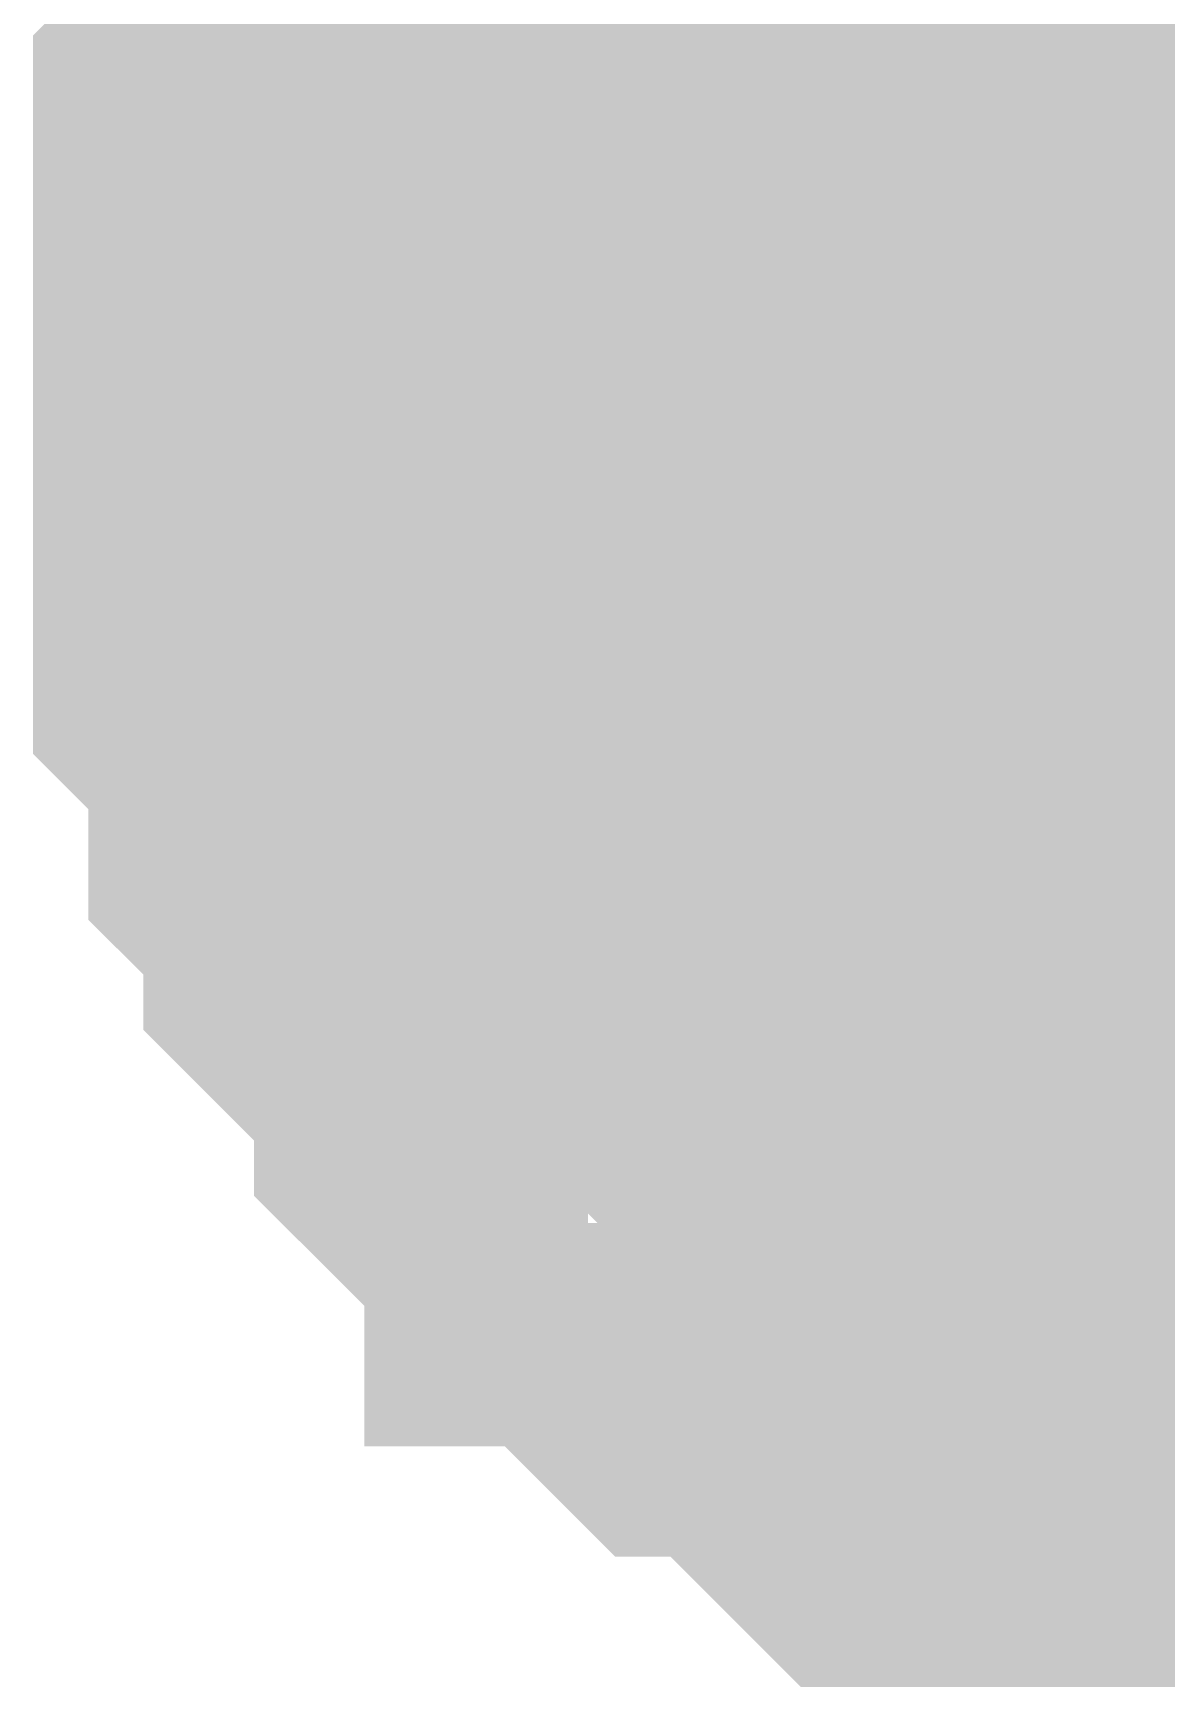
# Model space of a CAD drawing. Header units: inches. Extents: x 0 to 569, y 0 to 432.
# Drawn here: x 408.284 to 408.793, y 80.684 to 81.423 of the extents above; entities that cross this region are included whole.
import ezdxf

# ---------------------------------------------------------------- set-up
doc = ezdxf.new("R2010")
doc.units = ezdxf.units.IN
doc.layers.add('Sheet', color=255, linetype='Continuous')

msp = doc.modelspace()

# ---------------------------------------------------------------- linework, layer by layer
at = {"layer": 'Sheet'}
msp.add_lwpolyline([(408.686, 81.28, 0.508, 0.508, 1), (409.194, 81.28, 0.508, 0.508, 1)], format="xyseb", close=True, dxfattribs=at)
for points in [[(408.43398, 81.26016, 0.29972, 0.29972, 0), (408.43398, 81.28496, 0.29972, 0.29972, 0), (408.43398, 81.30977, 0.29972, 0.29972, 0), (408.43398, 81.33457, 0.29972, 0.29972, 0), (408.43398, 81.35938, 0.29972, 0.29972, 0), (408.45879, 81.38418, 0.29972, 0.29972, 0), (408.45879, 81.40898, 0.29972, 0.29972, 0), (408.45879, 81.43379, 0.29972, 0.29972, 0), (408.48359, 81.45859, 0.29972, 0.29972, 0), (408.48359, 81.4834, 0.29972, 0.29972, 0), (408.5084, 81.5082, 0.29972, 0.29972, 0), (408.5084, 81.53301, 0.29972, 0.29972, 0), (408.5332, 81.55781, 0.29972, 0.29972, 0), (408.5332, 81.58262, 0.29972, 0.29972, 0)], [(408.43398, 81.26016, 0.29972, 0.29972, 0), (408.43398, 81.28496, 0.29972, 0.29972, 0), (408.43398, 81.30977, 0.29972, 0.29972, 0), (408.43398, 81.33457, 0.29972, 0.29972, 0), (408.43398, 81.35938, 0.29972, 0.29972, 0), (408.45879, 81.38418, 0.29972, 0.29972, 0), (408.45879, 81.40898, 0.29972, 0.29972, 0), (408.45879, 81.43379, 0.29972, 0.29972, 0), (408.48359, 81.45859, 0.29972, 0.29972, 0), (408.48359, 81.4834, 0.29972, 0.29972, 0), (408.5084, 81.5082, 0.29972, 0.29972, 0), (408.5084, 81.53301, 0.29972, 0.29972, 0), (408.5332, 81.55781, 0.29972, 0.29972, 0), (408.5332, 81.58262, 0.29972, 0.29972, 0)], [(408.43398, 81.26016, 0.29972, 0.29972, 0), (408.43398, 81.28496, 0.29972, 0.29972, 0), (408.43398, 81.30977, 0.29972, 0.29972, 0), (408.43398, 81.33457, 0.29972, 0.29972, 0), (408.43398, 81.35938, 0.29972, 0.29972, 0), (408.45879, 81.38418, 0.29972, 0.29972, 0), (408.45879, 81.40898, 0.29972, 0.29972, 0), (408.45879, 81.43379, 0.29972, 0.29972, 0), (408.48359, 81.45859, 0.29972, 0.29972, 0), (408.48359, 81.4834, 0.29972, 0.29972, 0), (408.5084, 81.5082, 0.29972, 0.29972, 0), (408.5084, 81.53301, 0.29972, 0.29972, 0), (408.5332, 81.55781, 0.29972, 0.29972, 0), (408.5332, 81.58262, 0.29972, 0.29972, 0)], [(408.43398, 81.26016, 0.29972, 0.29972, 0), (408.43398, 81.28496, 0.29972, 0.29972, 0), (408.43398, 81.30977, 0.29972, 0.29972, 0), (408.43398, 81.33457, 0.29972, 0.29972, 0), (408.43398, 81.35938, 0.29972, 0.29972, 0), (408.45879, 81.38418, 0.29972, 0.29972, 0), (408.45879, 81.40898, 0.29972, 0.29972, 0), (408.45879, 81.43379, 0.29972, 0.29972, 0), (408.48359, 81.45859, 0.29972, 0.29972, 0), (408.48359, 81.4834, 0.29972, 0.29972, 0), (408.5084, 81.5082, 0.29972, 0.29972, 0), (408.5084, 81.53301, 0.29972, 0.29972, 0), (408.5332, 81.55781, 0.29972, 0.29972, 0), (408.5332, 81.58262, 0.29972, 0.29972, 0)], [(408.43398, 81.26016, 0.29972, 0.29972, 0), (408.43398, 81.28496, 0.29972, 0.29972, 0), (408.43398, 81.30977, 0.29972, 0.29972, 0), (408.43398, 81.33457, 0.29972, 0.29972, 0), (408.43398, 81.35938, 0.29972, 0.29972, 0), (408.45879, 81.38418, 0.29972, 0.29972, 0), (408.45879, 81.40898, 0.29972, 0.29972, 0), (408.45879, 81.43379, 0.29972, 0.29972, 0), (408.48359, 81.45859, 0.29972, 0.29972, 0), (408.48359, 81.4834, 0.29972, 0.29972, 0), (408.5084, 81.5082, 0.29972, 0.29972, 0), (408.5084, 81.53301, 0.29972, 0.29972, 0), (408.5332, 81.55781, 0.29972, 0.29972, 0), (408.5332, 81.58262, 0.29972, 0.29972, 0)], [(408.43398, 81.26016, 0.09906, 0.09906, 0), (408.43398, 81.28496, 0.09906, 0.09906, 0), (408.43398, 81.30977, 0.09906, 0.09906, 0), (408.43398, 81.33457, 0.09906, 0.09906, 0), (408.43398, 81.35938, 0.09906, 0.09906, 0), (408.45879, 81.38418, 0.09906, 0.09906, 0), (408.45879, 81.40898, 0.09906, 0.09906, 0), (408.45879, 81.43379, 0.09906, 0.09906, 0), (408.48359, 81.45859, 0.09906, 0.09906, 0), (408.48359, 81.4834, 0.09906, 0.09906, 0)], [(408.43398, 81.26016, 0.09906, 0.09906, 0), (408.43398, 81.28496, 0.09906, 0.09906, 0), (408.43398, 81.30977, 0.09906, 0.09906, 0), (408.43398, 81.33457, 0.09906, 0.09906, 0), (408.43398, 81.35938, 0.09906, 0.09906, 0), (408.45879, 81.38418, 0.09906, 0.09906, 0), (408.45879, 81.40898, 0.09906, 0.09906, 0), (408.45879, 81.43379, 0.09906, 0.09906, 0), (408.48359, 81.45859, 0.09906, 0.09906, 0), (408.48359, 81.4834, 0.09906, 0.09906, 0)], [(408.43398, 81.26016, 0.09906, 0.09906, 0), (408.43398, 81.28496, 0.09906, 0.09906, 0), (408.43398, 81.30977, 0.09906, 0.09906, 0), (408.43398, 81.33457, 0.09906, 0.09906, 0), (408.43398, 81.35938, 0.09906, 0.09906, 0), (408.45879, 81.38418, 0.09906, 0.09906, 0), (408.45879, 81.40898, 0.09906, 0.09906, 0), (408.45879, 81.43379, 0.09906, 0.09906, 0), (408.48359, 81.45859, 0.09906, 0.09906, 0), (408.48359, 81.4834, 0.09906, 0.09906, 0)], [(408.43398, 81.26016, 0.09906, 0.09906, 0), (408.43398, 81.28496, 0.09906, 0.09906, 0), (408.43398, 81.30977, 0.09906, 0.09906, 0), (408.43398, 81.33457, 0.09906, 0.09906, 0), (408.43398, 81.35938, 0.09906, 0.09906, 0), (408.45879, 81.38418, 0.09906, 0.09906, 0), (408.45879, 81.40898, 0.09906, 0.09906, 0), (408.45879, 81.43379, 0.09906, 0.09906, 0), (408.48359, 81.45859, 0.09906, 0.09906, 0), (408.48359, 81.4834, 0.09906, 0.09906, 0)], [(408.43398, 81.26016, 0.09906, 0.09906, 0), (408.43398, 81.28496, 0.09906, 0.09906, 0), (408.43398, 81.30977, 0.09906, 0.09906, 0), (408.43398, 81.33457, 0.09906, 0.09906, 0), (408.43398, 81.35938, 0.09906, 0.09906, 0), (408.45879, 81.38418, 0.09906, 0.09906, 0), (408.45879, 81.40898, 0.09906, 0.09906, 0), (408.45879, 81.43379, 0.09906, 0.09906, 0), (408.48359, 81.45859, 0.09906, 0.09906, 0), (408.48359, 81.4834, 0.09906, 0.09906, 0)], [(408.95488, 80.76406, 0.29972, 0.29972, 0), (408.93008, 80.76406, 0.29972, 0.29972, 0), (408.90527, 80.76406, 0.29972, 0.29972, 0), (408.88047, 80.76406, 0.29972, 0.29972, 0), (408.85566, 80.76406, 0.29972, 0.29972, 0), (408.83086, 80.78887, 0.29972, 0.29972, 0), (408.80605, 80.78887, 0.29972, 0.29972, 0), (408.78125, 80.78887, 0.29972, 0.29972, 0), (408.75645, 80.81367, 0.29972, 0.29972, 0), (408.73164, 80.81367, 0.29972, 0.29972, 0), (408.70684, 80.81367, 0.29972, 0.29972, 0), (408.68203, 80.83848, 0.29972, 0.29972, 0), (408.68203, 80.83848, 0.29972, 0.29972, 0), (408.65723, 80.86328, 0.29972, 0.29972, 0), (408.63242, 80.88809, 0.29972, 0.29972, 0), (408.60762, 80.88809, 0.29972, 0.29972, 0), (408.58281, 80.91289, 0.29972, 0.29972, 0), (408.58281, 80.9377, 0.29972, 0.29972, 0), (408.55801, 80.9377, 0.29972, 0.29972, 0), (408.5332, 80.9625, 0.29972, 0.29972, 0), (408.5332, 80.9873, 0.29972, 0.29972, 0), (408.5084, 81.01211, 0.29972, 0.29972, 0), (408.5084, 81.01211, 0.29972, 0.29972, 0), (408.48359, 81.03691, 0.29972, 0.29972, 0), (408.48359, 81.06172, 0.29972, 0.29972, 0), (408.45879, 81.08652, 0.29972, 0.29972, 0), (408.45879, 81.11133, 0.29972, 0.29972, 0), (408.45879, 81.13613, 0.29972, 0.29972, 0), (408.43398, 81.16094, 0.29972, 0.29972, 0), (408.43398, 81.18574, 0.29972, 0.29972, 0), (408.43398, 81.21055, 0.29972, 0.29972, 0), (408.43398, 81.23535, 0.29972, 0.29972, 0), (408.43398, 81.26016, 0.29972, 0.29972, 0)], [(408.43398, 81.26016, 0.29972, 0.29972, 0), (408.43398, 81.26016, 0.29972, 0.29972, 0)], [(408.95488, 80.76406, 0.29972, 0.29972, 0), (408.93008, 80.76406, 0.29972, 0.29972, 0), (408.90527, 80.76406, 0.29972, 0.29972, 0), (408.88047, 80.76406, 0.29972, 0.29972, 0), (408.85566, 80.76406, 0.29972, 0.29972, 0), (408.83086, 80.78887, 0.29972, 0.29972, 0), (408.80605, 80.78887, 0.29972, 0.29972, 0), (408.78125, 80.78887, 0.29972, 0.29972, 0), (408.75645, 80.81367, 0.29972, 0.29972, 0), (408.73164, 80.81367, 0.29972, 0.29972, 0), (408.70684, 80.81367, 0.29972, 0.29972, 0), (408.68203, 80.83848, 0.29972, 0.29972, 0), (408.68203, 80.83848, 0.29972, 0.29972, 0), (408.65723, 80.86328, 0.29972, 0.29972, 0), (408.63242, 80.88809, 0.29972, 0.29972, 0), (408.60762, 80.88809, 0.29972, 0.29972, 0), (408.58281, 80.91289, 0.29972, 0.29972, 0), (408.58281, 80.9377, 0.29972, 0.29972, 0), (408.55801, 80.9377, 0.29972, 0.29972, 0), (408.5332, 80.9625, 0.29972, 0.29972, 0), (408.5332, 80.9873, 0.29972, 0.29972, 0), (408.5084, 81.01211, 0.29972, 0.29972, 0), (408.5084, 81.01211, 0.29972, 0.29972, 0), (408.48359, 81.03691, 0.29972, 0.29972, 0), (408.48359, 81.06172, 0.29972, 0.29972, 0), (408.45879, 81.08652, 0.29972, 0.29972, 0), (408.45879, 81.11133, 0.29972, 0.29972, 0), (408.45879, 81.13613, 0.29972, 0.29972, 0), (408.43398, 81.16094, 0.29972, 0.29972, 0), (408.43398, 81.18574, 0.29972, 0.29972, 0), (408.43398, 81.21055, 0.29972, 0.29972, 0), (408.43398, 81.23535, 0.29972, 0.29972, 0), (408.43398, 81.26016, 0.29972, 0.29972, 0)], [(408.43398, 81.26016, 0.29972, 0.29972, 0), (408.43398, 81.26016, 0.29972, 0.29972, 0)], [(408.95488, 80.76406, 0.29972, 0.29972, 0), (408.93008, 80.76406, 0.29972, 0.29972, 0), (408.90527, 80.76406, 0.29972, 0.29972, 0), (408.88047, 80.76406, 0.29972, 0.29972, 0), (408.85566, 80.76406, 0.29972, 0.29972, 0), (408.83086, 80.78887, 0.29972, 0.29972, 0), (408.80605, 80.78887, 0.29972, 0.29972, 0), (408.78125, 80.78887, 0.29972, 0.29972, 0), (408.75645, 80.81367, 0.29972, 0.29972, 0), (408.73164, 80.81367, 0.29972, 0.29972, 0), (408.70684, 80.81367, 0.29972, 0.29972, 0), (408.68203, 80.83848, 0.29972, 0.29972, 0), (408.68203, 80.83848, 0.29972, 0.29972, 0), (408.65723, 80.86328, 0.29972, 0.29972, 0), (408.63242, 80.88809, 0.29972, 0.29972, 0), (408.60762, 80.88809, 0.29972, 0.29972, 0), (408.58281, 80.91289, 0.29972, 0.29972, 0), (408.58281, 80.9377, 0.29972, 0.29972, 0), (408.55801, 80.9377, 0.29972, 0.29972, 0), (408.5332, 80.9625, 0.29972, 0.29972, 0), (408.5332, 80.9873, 0.29972, 0.29972, 0), (408.5084, 81.01211, 0.29972, 0.29972, 0), (408.5084, 81.01211, 0.29972, 0.29972, 0), (408.48359, 81.03691, 0.29972, 0.29972, 0), (408.48359, 81.06172, 0.29972, 0.29972, 0), (408.45879, 81.08652, 0.29972, 0.29972, 0), (408.45879, 81.11133, 0.29972, 0.29972, 0), (408.45879, 81.13613, 0.29972, 0.29972, 0), (408.43398, 81.16094, 0.29972, 0.29972, 0), (408.43398, 81.18574, 0.29972, 0.29972, 0), (408.43398, 81.21055, 0.29972, 0.29972, 0), (408.43398, 81.23535, 0.29972, 0.29972, 0), (408.43398, 81.26016, 0.29972, 0.29972, 0)], [(408.43398, 81.26016, 0.29972, 0.29972, 0), (408.43398, 81.26016, 0.29972, 0.29972, 0)], [(408.95488, 80.76406, 0.29972, 0.29972, 0), (408.93008, 80.76406, 0.29972, 0.29972, 0), (408.90527, 80.76406, 0.29972, 0.29972, 0), (408.88047, 80.76406, 0.29972, 0.29972, 0), (408.85566, 80.76406, 0.29972, 0.29972, 0), (408.83086, 80.78887, 0.29972, 0.29972, 0), (408.80605, 80.78887, 0.29972, 0.29972, 0), (408.78125, 80.78887, 0.29972, 0.29972, 0), (408.75645, 80.81367, 0.29972, 0.29972, 0), (408.73164, 80.81367, 0.29972, 0.29972, 0), (408.70684, 80.81367, 0.29972, 0.29972, 0), (408.68203, 80.83848, 0.29972, 0.29972, 0), (408.68203, 80.83848, 0.29972, 0.29972, 0), (408.65723, 80.86328, 0.29972, 0.29972, 0), (408.63242, 80.88809, 0.29972, 0.29972, 0), (408.60762, 80.88809, 0.29972, 0.29972, 0), (408.58281, 80.91289, 0.29972, 0.29972, 0), (408.58281, 80.9377, 0.29972, 0.29972, 0), (408.55801, 80.9377, 0.29972, 0.29972, 0), (408.5332, 80.9625, 0.29972, 0.29972, 0), (408.5332, 80.9873, 0.29972, 0.29972, 0), (408.5084, 81.01211, 0.29972, 0.29972, 0), (408.5084, 81.01211, 0.29972, 0.29972, 0), (408.48359, 81.03691, 0.29972, 0.29972, 0), (408.48359, 81.06172, 0.29972, 0.29972, 0), (408.45879, 81.08652, 0.29972, 0.29972, 0), (408.45879, 81.11133, 0.29972, 0.29972, 0), (408.45879, 81.13613, 0.29972, 0.29972, 0), (408.43398, 81.16094, 0.29972, 0.29972, 0), (408.43398, 81.18574, 0.29972, 0.29972, 0), (408.43398, 81.21055, 0.29972, 0.29972, 0), (408.43398, 81.23535, 0.29972, 0.29972, 0), (408.43398, 81.26016, 0.29972, 0.29972, 0)], [(408.43398, 81.26016, 0.29972, 0.29972, 0), (408.43398, 81.26016, 0.29972, 0.29972, 0)], [(408.95488, 80.76406, 0.29972, 0.29972, 0), (408.93008, 80.76406, 0.29972, 0.29972, 0), (408.90527, 80.76406, 0.29972, 0.29972, 0), (408.88047, 80.76406, 0.29972, 0.29972, 0), (408.85566, 80.76406, 0.29972, 0.29972, 0), (408.83086, 80.78887, 0.29972, 0.29972, 0), (408.80605, 80.78887, 0.29972, 0.29972, 0), (408.78125, 80.78887, 0.29972, 0.29972, 0), (408.75645, 80.81367, 0.29972, 0.29972, 0), (408.73164, 80.81367, 0.29972, 0.29972, 0), (408.70684, 80.81367, 0.29972, 0.29972, 0), (408.68203, 80.83848, 0.29972, 0.29972, 0), (408.68203, 80.83848, 0.29972, 0.29972, 0), (408.65723, 80.86328, 0.29972, 0.29972, 0), (408.63242, 80.88809, 0.29972, 0.29972, 0), (408.60762, 80.88809, 0.29972, 0.29972, 0), (408.58281, 80.91289, 0.29972, 0.29972, 0), (408.58281, 80.9377, 0.29972, 0.29972, 0), (408.55801, 80.9377, 0.29972, 0.29972, 0), (408.5332, 80.9625, 0.29972, 0.29972, 0), (408.5332, 80.9873, 0.29972, 0.29972, 0), (408.5084, 81.01211, 0.29972, 0.29972, 0), (408.5084, 81.01211, 0.29972, 0.29972, 0), (408.48359, 81.03691, 0.29972, 0.29972, 0), (408.48359, 81.06172, 0.29972, 0.29972, 0), (408.45879, 81.08652, 0.29972, 0.29972, 0), (408.45879, 81.11133, 0.29972, 0.29972, 0), (408.45879, 81.13613, 0.29972, 0.29972, 0), (408.43398, 81.16094, 0.29972, 0.29972, 0), (408.43398, 81.18574, 0.29972, 0.29972, 0), (408.43398, 81.21055, 0.29972, 0.29972, 0), (408.43398, 81.23535, 0.29972, 0.29972, 0), (408.43398, 81.26016, 0.29972, 0.29972, 0)], [(408.43398, 81.26016, 0.29972, 0.29972, 0), (408.43398, 81.26016, 0.29972, 0.29972, 0)], [(408.85566, 80.76406, 0.09906, 0.09906, 0), (408.83086, 80.78887, 0.09906, 0.09906, 0), (408.80605, 80.78887, 0.09906, 0.09906, 0), (408.78125, 80.78887, 0.09906, 0.09906, 0), (408.75645, 80.81367, 0.09906, 0.09906, 0), (408.73164, 80.81367, 0.09906, 0.09906, 0), (408.70684, 80.81367, 0.09906, 0.09906, 0), (408.68203, 80.83848, 0.09906, 0.09906, 0), (408.68203, 80.83848, 0.09906, 0.09906, 0), (408.65723, 80.86328, 0.09906, 0.09906, 0), (408.63242, 80.88809, 0.09906, 0.09906, 0), (408.60762, 80.88809, 0.09906, 0.09906, 0), (408.58281, 80.91289, 0.09906, 0.09906, 0), (408.58281, 80.9377, 0.09906, 0.09906, 0), (408.55801, 80.9377, 0.09906, 0.09906, 0), (408.5332, 80.9625, 0.09906, 0.09906, 0), (408.5332, 80.9873, 0.09906, 0.09906, 0), (408.5084, 81.01211, 0.09906, 0.09906, 0), (408.5084, 81.01211, 0.09906, 0.09906, 0), (408.48359, 81.03691, 0.09906, 0.09906, 0), (408.48359, 81.06172, 0.09906, 0.09906, 0), (408.45879, 81.08652, 0.09906, 0.09906, 0), (408.45879, 81.11133, 0.09906, 0.09906, 0), (408.45879, 81.13613, 0.09906, 0.09906, 0), (408.43398, 81.16094, 0.09906, 0.09906, 0), (408.43398, 81.18574, 0.09906, 0.09906, 0), (408.43398, 81.21055, 0.09906, 0.09906, 0), (408.43398, 81.23535, 0.09906, 0.09906, 0), (408.43398, 81.26016, 0.09906, 0.09906, 0)], [(408.43398, 81.26016, 0.09906, 0.09906, 0), (408.43398, 81.26016, 0.09906, 0.09906, 0)], [(408.85566, 80.76406, 0.09906, 0.09906, 0), (408.83086, 80.78887, 0.09906, 0.09906, 0), (408.80605, 80.78887, 0.09906, 0.09906, 0), (408.78125, 80.78887, 0.09906, 0.09906, 0), (408.75645, 80.81367, 0.09906, 0.09906, 0), (408.73164, 80.81367, 0.09906, 0.09906, 0), (408.70684, 80.81367, 0.09906, 0.09906, 0), (408.68203, 80.83848, 0.09906, 0.09906, 0), (408.68203, 80.83848, 0.09906, 0.09906, 0), (408.65723, 80.86328, 0.09906, 0.09906, 0), (408.63242, 80.88809, 0.09906, 0.09906, 0), (408.60762, 80.88809, 0.09906, 0.09906, 0), (408.58281, 80.91289, 0.09906, 0.09906, 0), (408.58281, 80.9377, 0.09906, 0.09906, 0), (408.55801, 80.9377, 0.09906, 0.09906, 0), (408.5332, 80.9625, 0.09906, 0.09906, 0), (408.5332, 80.9873, 0.09906, 0.09906, 0), (408.5084, 81.01211, 0.09906, 0.09906, 0), (408.5084, 81.01211, 0.09906, 0.09906, 0), (408.48359, 81.03691, 0.09906, 0.09906, 0), (408.48359, 81.06172, 0.09906, 0.09906, 0), (408.45879, 81.08652, 0.09906, 0.09906, 0), (408.45879, 81.11133, 0.09906, 0.09906, 0), (408.45879, 81.13613, 0.09906, 0.09906, 0), (408.43398, 81.16094, 0.09906, 0.09906, 0), (408.43398, 81.18574, 0.09906, 0.09906, 0), (408.43398, 81.21055, 0.09906, 0.09906, 0), (408.43398, 81.23535, 0.09906, 0.09906, 0), (408.43398, 81.26016, 0.09906, 0.09906, 0)], [(408.43398, 81.26016, 0.09906, 0.09906, 0), (408.43398, 81.26016, 0.09906, 0.09906, 0)], [(408.85566, 80.76406, 0.09906, 0.09906, 0), (408.83086, 80.78887, 0.09906, 0.09906, 0), (408.80605, 80.78887, 0.09906, 0.09906, 0), (408.78125, 80.78887, 0.09906, 0.09906, 0), (408.75645, 80.81367, 0.09906, 0.09906, 0), (408.73164, 80.81367, 0.09906, 0.09906, 0), (408.70684, 80.81367, 0.09906, 0.09906, 0), (408.68203, 80.83848, 0.09906, 0.09906, 0), (408.68203, 80.83848, 0.09906, 0.09906, 0), (408.65723, 80.86328, 0.09906, 0.09906, 0), (408.63242, 80.88809, 0.09906, 0.09906, 0), (408.60762, 80.88809, 0.09906, 0.09906, 0), (408.58281, 80.91289, 0.09906, 0.09906, 0), (408.58281, 80.9377, 0.09906, 0.09906, 0), (408.55801, 80.9377, 0.09906, 0.09906, 0), (408.5332, 80.9625, 0.09906, 0.09906, 0), (408.5332, 80.9873, 0.09906, 0.09906, 0), (408.5084, 81.01211, 0.09906, 0.09906, 0), (408.5084, 81.01211, 0.09906, 0.09906, 0), (408.48359, 81.03691, 0.09906, 0.09906, 0), (408.48359, 81.06172, 0.09906, 0.09906, 0), (408.45879, 81.08652, 0.09906, 0.09906, 0), (408.45879, 81.11133, 0.09906, 0.09906, 0), (408.45879, 81.13613, 0.09906, 0.09906, 0), (408.43398, 81.16094, 0.09906, 0.09906, 0), (408.43398, 81.18574, 0.09906, 0.09906, 0), (408.43398, 81.21055, 0.09906, 0.09906, 0), (408.43398, 81.23535, 0.09906, 0.09906, 0), (408.43398, 81.26016, 0.09906, 0.09906, 0)], [(408.43398, 81.26016, 0.09906, 0.09906, 0), (408.43398, 81.26016, 0.09906, 0.09906, 0)], [(408.85566, 80.76406, 0.09906, 0.09906, 0), (408.83086, 80.78887, 0.09906, 0.09906, 0), (408.80605, 80.78887, 0.09906, 0.09906, 0), (408.78125, 80.78887, 0.09906, 0.09906, 0), (408.75645, 80.81367, 0.09906, 0.09906, 0), (408.73164, 80.81367, 0.09906, 0.09906, 0), (408.70684, 80.81367, 0.09906, 0.09906, 0), (408.68203, 80.83848, 0.09906, 0.09906, 0), (408.68203, 80.83848, 0.09906, 0.09906, 0), (408.65723, 80.86328, 0.09906, 0.09906, 0), (408.63242, 80.88809, 0.09906, 0.09906, 0), (408.60762, 80.88809, 0.09906, 0.09906, 0), (408.58281, 80.91289, 0.09906, 0.09906, 0), (408.58281, 80.9377, 0.09906, 0.09906, 0), (408.55801, 80.9377, 0.09906, 0.09906, 0), (408.5332, 80.9625, 0.09906, 0.09906, 0), (408.5332, 80.9873, 0.09906, 0.09906, 0), (408.5084, 81.01211, 0.09906, 0.09906, 0), (408.5084, 81.01211, 0.09906, 0.09906, 0), (408.48359, 81.03691, 0.09906, 0.09906, 0), (408.48359, 81.06172, 0.09906, 0.09906, 0), (408.45879, 81.08652, 0.09906, 0.09906, 0), (408.45879, 81.11133, 0.09906, 0.09906, 0), (408.45879, 81.13613, 0.09906, 0.09906, 0), (408.43398, 81.16094, 0.09906, 0.09906, 0), (408.43398, 81.18574, 0.09906, 0.09906, 0), (408.43398, 81.21055, 0.09906, 0.09906, 0), (408.43398, 81.23535, 0.09906, 0.09906, 0), (408.43398, 81.26016, 0.09906, 0.09906, 0)], [(408.43398, 81.26016, 0.09906, 0.09906, 0), (408.43398, 81.26016, 0.09906, 0.09906, 0)], [(408.85566, 80.76406, 0.09906, 0.09906, 0), (408.83086, 80.78887, 0.09906, 0.09906, 0), (408.80605, 80.78887, 0.09906, 0.09906, 0), (408.78125, 80.78887, 0.09906, 0.09906, 0), (408.75645, 80.81367, 0.09906, 0.09906, 0), (408.73164, 80.81367, 0.09906, 0.09906, 0), (408.70684, 80.81367, 0.09906, 0.09906, 0), (408.68203, 80.83848, 0.09906, 0.09906, 0), (408.68203, 80.83848, 0.09906, 0.09906, 0), (408.65723, 80.86328, 0.09906, 0.09906, 0), (408.63242, 80.88809, 0.09906, 0.09906, 0), (408.60762, 80.88809, 0.09906, 0.09906, 0), (408.58281, 80.91289, 0.09906, 0.09906, 0), (408.58281, 80.9377, 0.09906, 0.09906, 0), (408.55801, 80.9377, 0.09906, 0.09906, 0), (408.5332, 80.9625, 0.09906, 0.09906, 0), (408.5332, 80.9873, 0.09906, 0.09906, 0), (408.5084, 81.01211, 0.09906, 0.09906, 0), (408.5084, 81.01211, 0.09906, 0.09906, 0), (408.48359, 81.03691, 0.09906, 0.09906, 0), (408.48359, 81.06172, 0.09906, 0.09906, 0), (408.45879, 81.08652, 0.09906, 0.09906, 0), (408.45879, 81.11133, 0.09906, 0.09906, 0), (408.45879, 81.13613, 0.09906, 0.09906, 0), (408.43398, 81.16094, 0.09906, 0.09906, 0), (408.43398, 81.18574, 0.09906, 0.09906, 0), (408.43398, 81.21055, 0.09906, 0.09906, 0), (408.43398, 81.23535, 0.09906, 0.09906, 0), (408.43398, 81.26016, 0.09906, 0.09906, 0)], [(408.43398, 81.26016, 0.09906, 0.09906, 0), (408.43398, 81.26016, 0.09906, 0.09906, 0)]]:
    msp.add_lwpolyline(points, format="xyseb", dxfattribs=at)

doc.saveas('drawing.dxf')
